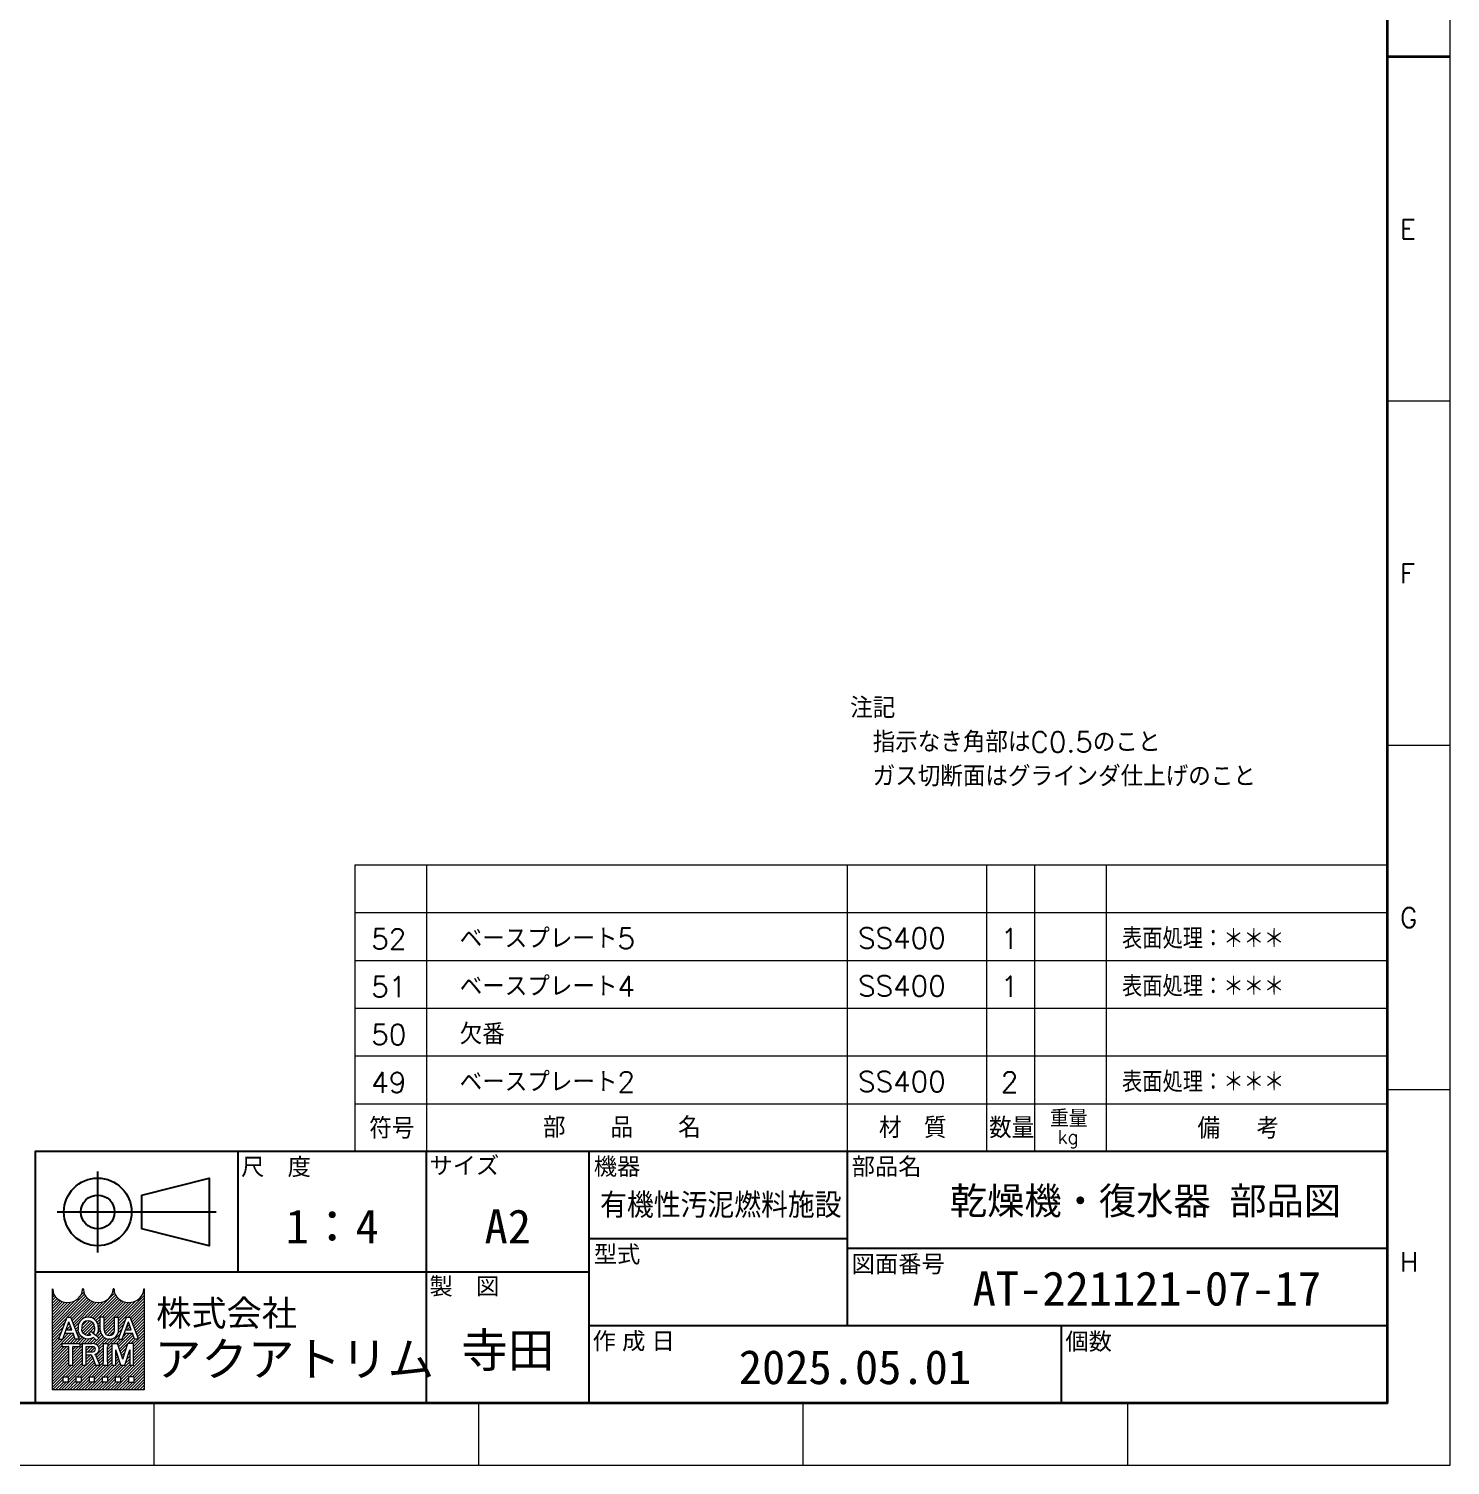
# Model space of a CAD drawing. Header units: millimetres. Extents: x 0 to 2352, y -34 to 1655.
# Drawn here: x 1519 to 2352, y 0 to 841 of the extents above; entities that cross this region are included whole.
import ezdxf
from ezdxf.enums import TextEntityAlignment as Align

# ---------------------------------------------------------------- set-up
doc = ezdxf.new("R2010")
doc.units = ezdxf.units.MM
doc.header["$LTSCALE"] = 1.6
doc.layers.add('07_TEXT', color=3, linetype='Continuous', lineweight=13)
doc.layers.add('90_FRAME', color=5, linetype='Continuous', lineweight=35)
doc.layers.add('91_BLANK', color=5, linetype='Continuous', lineweight=0, plot=False)
doc.styles.add('KSS_TXT', font='txt.shx', dxfattribs={"bigfont": 'extfont2.shx'})
doc.styles.add('MS_G', font='MS Gothic.ttf')
doc.styles.get("Standard").update_dxf_attribs({"font": 'txt.shx', "bigfont": 'extfont2.shx'})
doc.styles.add('表題用', font='MS PGothic.ttf')

msp = doc.modelspace()

# ---------------------------------------------------------------- hatches: boundary and pattern name
at = {"layer": '90_FRAME', "lineweight": 5}
h = msp.add_hatch(dxfattribs=at)
h.set_pattern_fill('_USER', color=4, scale=1.199999999999999, angle=45, pattern_type=0)
h.set_pattern_definition([(45, (-945.6771580300181, -14.96861364743239), (-0.8485281374238569, 0.8485281374238569), [])])
edge = h.paths.add_edge_path()
edge.add_arc((1587.106851105426, 103.0756889406746), 0.2561589359989651, 90, 180)
edge.add_ellipse((1578.141288345461, 103.0756889406746), major_axis=(-8.709403823964816, 0), ratio=0.8823529411764706, start_angle=360, end_angle=540, ccw=False)
edge.add_arc((1569.175725585497, 103.0756889406746), 0.2561589359989651, 3.187317984128254, 180.000000000026)
edge.add_ellipse((1560.210162825533, 103.0756889406746), major_axis=(-8.709403823964816, 0), ratio=0.8823529411764706, start_angle=360, end_angle=540, ccw=False)
edge.add_arc((1551.244600065569, 103.0756889406746), 0.2561589359989651, 3.187317984128254, 180)
edge.add_ellipse((1542.279037305605, 103.0756889406746), major_axis=(-8.709403823964816, 0), ratio=0.8823529411764706, start_angle=360, end_angle=540, ccw=False)
edge.add_arc((1533.313474545641, 103.0756889406746), 0.2561589359989652, 3.187317984128254, 90)
edge.add_line((1533.313474545641, 103.3318478766758), (1533.313474545641, 44.15913366091428))
edge.add_line((1533.313474545641, 44.15913366091245), (1587.106851105423, 44.15913366091245))
edge.add_line((1587.106851105426, 44.15913366091245), (1587.106851105426, 103.3318478766721))
h.paths.add_polyline_path([(1541.987718313027, 86.72910592718272), (1544.1115856863, 86.72910592718272), (1548.941307527639, 73.98263727187242), (1548.941307527639, 73.92115912723403), (1546.641970452547, 73.92115912723403), (1545.439607969325, 77.29778354664433), (1540.710927817199, 77.29778354664433), (1541.404155285403, 79.24459146023565), (1544.746380501125, 79.24459146023565), (1543.049651999663, 84.00955624507132), (1539.457333546783, 73.92115912723403), (1537.157996471688, 73.92115912723403), (1537.157996471688, 73.98263727187242)], flags=16)
edge = h.paths.add_edge_path(flags=16)
edge.add_ellipse((1554.286678030083, 81.09360933520458), major_axis=(-5.891655527976199, 0), ratio=0.9565217391304345, start_angle=180, end_angle=360, ccw=False)
edge.add_line((1560.178333558059, 81.09360933520458), (1560.178333558059, 79.55665571921037))
edge.add_ellipse((1554.286678030083, 79.55665571921037), major_axis=(-5.891655527976199, 0), ratio=0.9565217391304345, start_angle=143.332649630321, end_angle=180, ccw=False)
edge.add_line((1558.936021579444, 76.09526146155785), (1557.285296600079, 77.4554772650825))
edge.add_ellipse((1554.286678030083, 79.70737472682578), major_axis=(3.756791187583959, 0), ratio=0.9950358206786509, start_angle=-36.90575420383822, end_angle=0)
edge.add_line((1558.043464501574, 79.70722960958102), (1558.043464501574, 80.94289032758917))
edge.add_ellipse((1554.286678030083, 80.94289032758917), major_axis=(3.75678647149081, 0), ratio=0.9947182625257321, start_angle=360, end_angle=540)
edge.add_line((1550.529891558592, 80.94289032758917), (1550.529891558592, 79.70724298545775))
edge.add_ellipse((1554.286678030083, 79.70737472682578), major_axis=(3.756791187583959, 0), ratio=0.9950358206786509, start_angle=-180, end_angle=-65.65102224368972)
edge.add_line((1555.829187784792, 76.29886595284898), (1554.783233280466, 77.31683014038919))
edge.add_line((1554.783233280465, 77.31683014038737), (1555.917878471078, 78.52166531088534))
edge.add_line((1555.917878471078, 78.52166531088716), (1560.662102406963, 74.61237184667317))
edge.add_line((1560.662102406961, 74.61237184667135), (1559.17957633999, 73.03813563481873))
edge.add_line((1559.179576339993, 73.03813563482055), (1557.398624999427, 74.77142773973338))
edge.add_ellipse((1554.286678030083, 79.55665571921037), major_axis=(-5.891655527976199, 0), ratio=0.9565217391304345, start_angle=0, end_angle=123.03690204376659, ccw=False)
edge.add_line((1548.395022502107, 79.55665571921037), (1548.395022502107, 81.09360933520458))
h.paths.add_polyline_path([(1549.322272314501, 71.3595697672443), (1549.322272314501, 69.56645721525075), (1545.479888274516, 69.56645721525075, 0.4142135623730951), (1545.223729338515, 69.31029827925141), (1545.223729338515, 58.5516229672956), (1542.918298914527, 58.5516229672956), (1542.918298914527, 69.31029827925141, 0.4142135623730951), (1542.662139978529, 69.56645721525075), (1538.819755938544, 69.56645721525075), (1538.819755938544, 71.3595697672443)], flags=16)
edge = h.paths.add_edge_path(flags=16)
edge.add_line((1550.782336630131, 71.3595697672443), (1556.673992158106, 71.3595697672443))
edge.add_ellipse((1556.673992158103, 67.99033192354347), major_axis=(-4.13494587587903, 8e-16), ratio=0.8148203011203055, start_angle=115.67070175402901, end_angle=270, ccw=False)
edge.add_arc((1557.308096793895, 63.42427632530399), 1.674818033710892, 22.272952259934925, 58.5531130129101, ccw=False)
edge.add_line((1558.85795455382, 64.05906477040827), (1561.06509696998, 58.65408654169534))
edge.add_line((1561.065096969982, 58.65408654169534), (1561.065096969982, 58.5516229672956))
edge.add_line((1561.065096969982, 58.5516229672956), (1558.580355290793, 58.5516229672956))
edge.add_line((1558.580355290793, 58.5516229672956), (1556.630490053463, 63.97910444256723))
edge.add_arc((1555.679984732655, 63.59645833584892), 1.02463574399587, 21.92829786654814, 90)
edge.add_line((1555.679984732655, 64.62109407984263), (1553.164614734918, 64.62109407984263))
edge.add_line((1553.164614734917, 64.62109407984263), (1553.164614734917, 66.41420663183618))
edge.add_line((1553.164614734917, 66.41420663183618), (1556.9813828813, 66.41420663183618))
edge.add_arc((1556.926424426743, 67.99033192354347), 1.577083183248922, 271.9970571044072, 448.0029428955928)
edge.add_line((1556.981382881306, 69.56645721525075), (1553.087767054121, 69.56645721525075))
edge.add_line((1553.08776705412, 69.56645721525075), (1553.08776705412, 58.5516229672956))
edge.add_line((1553.08776705412, 58.5516229672956), (1550.782336630129, 58.5516229672956))
edge.add_line((1550.782336630131, 58.5516229672956), (1550.782336630131, 71.3595697672443))
h.paths.add_polyline_path([(1561.362454897633, 86.72910592718272), (1563.667885321625, 86.72910592718272), (1563.667885321625, 79.55665571921037, 0.175030561155744), (1564.684904958587, 76.62111705864646, 0.2571496110314638), (1568.79868014864, 76.62111705864646, 0.1750305611562702), (1569.815699785599, 79.55665571921946), (1569.815699785599, 86.72910592718272), (1572.121130209591, 86.72910592718272), (1572.121130209591, 79.09325813684137, -0.3793912406243967), (1567.12603095761, 73.92115912723403), (1566.35755414961, 73.92115912723403, -0.3793912406243716), (1561.362454897633, 79.09325813684137)], flags=16)
h.paths.add_polyline_path([(1563.007672923854, 71.3595697672443), (1565.825421219845, 71.3595697672443), (1565.825421219845, 69.56645721525075, 0.4142135623730951), (1565.569262283847, 69.31029827925141), (1565.569262283847, 60.60089445528666, 0.4142135623730951), (1565.825421219845, 60.34473551928915), (1565.825421219845, 58.5516229672956), (1563.007672923854, 58.5516229672956), (1563.007672923854, 60.34473551928915, 0.4142135623730951), (1563.263831859855, 60.60089445528666), (1563.263831859855, 69.31029827925141, 0.4142135623730951), (1563.007672923854, 69.56645721525075)], flags=16)
h.paths.add_polyline_path([(1568.133347768791, 71.3595697672443), (1571.478678283533, 71.3595697672443), (1574.537321168766, 62.05736025438255), (1577.595964053999, 71.3595697672443), (1580.943417472808, 71.3595697672443), (1580.943417472808, 58.5516229672956), (1578.63798704882, 58.5516229672956), (1578.63798704882, 67.51718572725969), (1575.690036380762, 58.5516229672956), (1573.384605956773, 58.5516229672956), (1570.436655288711, 67.51718572725969), (1570.438778192784, 58.5516229672956), (1568.133347768791, 58.5516229672956)], flags=16)
h.paths.add_polyline_path([(1576.821057836765, 86.72910592718272), (1578.944925210039, 86.72910592718272), (1583.774647051378, 73.98263727187242), (1583.774647051378, 73.92115912723403), (1581.475309976282, 73.92115912723403), (1580.272947493064, 77.29778354664433), (1575.544267340938, 77.29778354664433), (1576.237494809138, 79.24459146023565), (1579.579720024864, 79.24459146023565), (1577.882991523402, 84.00955624507132), (1574.290673070518, 73.92115912723403), (1571.991335995423, 73.92115912723403), (1571.991335995423, 73.98263727187242)], flags=16)
h.paths.add_polyline_path([(1539.461289009618, 51.84390174088168), (1542.535196241603, 51.84390174088168), (1542.535196241603, 48.76999450889508), (1539.461289009618, 48.76999450889508)], flags=16)
h.paths.add_polyline_path([(1547.146057089587, 51.84390174088168), (1550.219964321572, 51.84390174088168), (1550.219964321572, 48.76999450889508), (1547.146057089587, 48.76999450889508)], flags=16)
h.paths.add_polyline_path([(1554.830825169556, 51.84390174088168), (1557.904732401541, 51.84390174088168), (1557.904732401541, 48.76999450889508), (1554.830825169556, 48.76999450889508)], flags=16)
h.paths.add_polyline_path([(1562.515593249526, 51.84390174088168), (1565.58950048151, 51.84390174088168), (1565.58950048151, 48.76999450889508), (1562.515593249526, 48.76999450889508)], flags=16)
h.paths.add_polyline_path([(1570.200361329495, 51.84390174088168), (1573.27426856148, 51.84390174088168), (1573.27426856148, 48.76999450889508), (1570.200361329495, 48.76999450889508)], flags=16)
h.paths.add_polyline_path([(1577.885129409464, 51.84390174088168), (1580.959036641449, 51.84390174088168), (1580.959036641449, 48.76999450889508), (1577.885129409464, 48.76999450889508)], flags=16)

# ---------------------------------------------------------------- linework, layer by layer
at = {"layer": '90_FRAME'}
msp.add_line((2352.09044159269, 824.8238254705849), (2315.278564449982, 824.8238254705849), dxfattribs=at)
at = {"layer": '90_FRAME', "color": 4, "lineweight": 13}
for p, q in [((2352.09044159269, 623.1917238664003), (2315.278564449982, 623.1917238664003)), ((2352.09044159269, 421.5596222622155), (2315.278564449982, 421.5596222622155)), ((1710.392832310299, 351.7330059780391), (2315.278541343749, 351.7330059780391)), ((1710.392855416532, 351.7330059780391), (1710.392855416532, 183.73301048167)), ((1752.392850166539, 351.7330059780391), (1752.39285016654, 183.7330104816699)), ((1998.754738177653, 351.7330059780391), (1998.754738177653, 183.7330104816699)), ((2080.531193135573, 351.7330059780391), (2080.531193135595, 183.7330104816699)), ((2108.531189635573, 351.7330059780391), (2108.531189635598, 183.7330104816699)), ((2150.531184385591, 351.7330059780391), (2150.531184385591, 183.7330104816699)), ((1710.392832310299, 323.7330074731734), (2315.278541343749, 323.7330074731734)), ((1710.392832310299, 295.7330074731734), (2315.278541343749, 295.7330074731734)), ((1710.392832310299, 267.733005978039), (2315.278541343749, 267.733005978039)), ((1710.392832310299, 239.7330074731733), (2315.278541343749, 239.7330074731733)), ((2352.09044159269, 219.9275206580308), (2315.278564449982, 219.9275206580308)), ((1710.392832310299, 211.7330074731733), (2315.278541343749, 211.7330074731733)), ((1592.982204280308, -1.126752522e-07), (1592.982204280308, 36.64729619654992)), ((1783.07307447954, -1.126752522e-07), (1783.07307447954, 36.64729619654992)), ((1973.163944678774, -1.126752522e-07), (1973.163944678774, 36.64729619654992)), ((2163.254814878007, -1.126752522e-07), (2163.254814878007, 36.64729619654992))]:
    msp.add_line(p, q, dxfattribs=at)
at = {"layer": '90_FRAME', "color": 0, "lineweight": 25}
for p, q in [((1642.078564452699, 113.0187247676675), (1642.078564452699, 183.7330104816699)), ((1752.39285016654, 36.64729619654992), (1752.39285016654, 183.7330104816699)), ((1847.707135880381, 36.64729619654992), (1847.707135880381, 183.7330104816699)), ((1998.754738177653, 183.7330104816699), (1998.754738177653, 81.90443905350894)), ((1559.908564453032, 124.6158676247667), (1559.908564453032, 172.1358676245743)), ((1536.148564453128, 148.3758676246669), (1629.20856445275, 148.3758676246669)), ((1847.707135880381, 132.8187247675904), (1998.754738177653, 132.8187247675904)), ((1998.754738177653, 127.161581910468), (2315.278564449982, 127.161581910468)), ((1847.707135880381, 113.0187247676675), (1523.27856445318, 113.0187247676675)), ((1847.707135880381, 81.90443905350894), (2315.278564449982, 81.90443905350894)), ((2124.249993022139, 81.90443905350894), (2124.249993022139, 36.64729619654992))]:
    msp.add_line(p, q, dxfattribs=at)
at = {"layer": '90_FRAME', "color": 4, "lineweight": 5}
for p, q in [((1533.313474545641, 44.15913366091245), (1533.313474545641, 103.3318478766758)), ((1587.106851105426, 103.3318478766758), (1587.106851105426, 44.15913366091245)), ((1537.157996471688, 73.98263727187242), (1541.987718313027, 86.72910592718272)), ((1541.987718313027, 86.72910592718272), (1544.1115856863, 86.72910592718272)), ((1548.941307527639, 73.98263727187242), (1544.1115856863, 86.72910592718272)), ((1561.362454897633, 79.09325813684137), (1561.362454897633, 86.72910592718272)), ((1563.667885321625, 86.72910592718272), (1561.362454897633, 86.72910592718272)), ((1563.667885321625, 79.55665571921037), (1563.667885321625, 86.72910592718272)), ((1569.815699785599, 79.55665571921037), (1569.815699785599, 86.72910592718272)), ((1569.815699785599, 86.72910592718272), (1572.121130209591, 86.72910592718272)), ((1571.991335995423, 73.98263727187242), (1576.821057836765, 86.72910592718272)), ((1572.121130209591, 79.09325813684137), (1572.121130209591, 86.72910592718272)), ((1576.821057836765, 86.72910592718272), (1578.944925210039, 86.72910592718272)), ((1583.774647051378, 73.98263727187242), (1578.944925210039, 86.72910592718272)), ((1539.457333546783, 73.92115912723403), (1543.049651999663, 84.00955624507132)), ((1540.710927817199, 77.29778354664433), (1541.404155285403, 79.24459146023565)), ((1540.710927817199, 77.29778354664433), (1545.439607969325, 77.29778354664433)), ((1541.404155285403, 79.24459146023565), (1544.746380501125, 79.24459146023565)), ((1544.746380501125, 79.24459146023565), (1543.049651999663, 84.00955624507132)), ((1546.641970452547, 73.92115912723403), (1545.439607969325, 77.29778354664433)), ((1548.395022502107, 81.09360933520458), (1548.395022502107, 79.55665571921037)), ((1550.529891558592, 80.94289032758917), (1550.529891558592, 79.71332743479417)), ((1554.783233280465, 77.31683014038737), (1555.917878471078, 78.52166531088716)), ((1554.783233280465, 77.31683014038737), (1555.829187784792, 76.29886595284898)), ((1555.917878471078, 78.52166531088716), (1560.662102406961, 74.61237184667135)), ((1557.285296600079, 77.4554772650825), (1558.936021579444, 76.09526146155785)), ((1558.043464501574, 80.94289032758917), (1558.043464501574, 79.71332743479417)), ((1560.178333558059, 81.09360933520458), (1560.178333558059, 79.55665571921037)), ((1574.290673070518, 73.92115912723403), (1577.882991523402, 84.00955624507132)), ((1575.544267340938, 77.29778354664433), (1576.237494809138, 79.24459146023565)), ((1575.544267340938, 77.29778354664433), (1580.272947493064, 77.29778354664433)), ((1576.237494809138, 79.24459146023565), (1579.579720024864, 79.24459146023565)), ((1579.579720024864, 79.24459146023565), (1577.882991523402, 84.00955624507132)), ((1581.475309976282, 73.92115912723403), (1580.272947493064, 77.29778354664433)), ((1537.157996471688, 73.92115912723403), (1537.157996471688, 73.98263727187242)), ((1537.157996471688, 73.98263727187242), (1537.157996471688, 73.98263727187242)), ((1537.157996471688, 73.92115912723403), (1537.157996471688, 73.98263727187242)), ((1537.157996471688, 73.92115912723403), (1539.457333546783, 73.92115912723403)), ((1538.819755938544, 71.3595697672443), (1549.322272314501, 71.3595697672443)), ((1538.819755938544, 71.3595697672443), (1538.819755938544, 69.56645721525075)), ((1538.819755938544, 69.56645721525075), (1542.662139978529, 69.56645721525075)), ((1542.918298914527, 58.5516229672956), (1542.918298914527, 69.31029827925141)), ((1545.223729338515, 58.5516229672956), (1545.223729338515, 69.31029827925141)), ((1545.479888274516, 69.56645721525075), (1549.322272314501, 69.56645721525075)), ((1548.941307527639, 73.92115912723403), (1546.641970452547, 73.92115912723403)), ((1548.941307527639, 73.92115912723403), (1548.941307527639, 73.98263727187242)), ((1549.322272314501, 71.3595697672443), (1549.322272314501, 69.56645721525075)), ((1550.782336630131, 71.3595697672443), (1550.782336630131, 58.5516229672956)), ((1550.782336630131, 71.3595697672443), (1556.673992158103, 71.3595697672443)), ((1553.08776705412, 58.5516229672956), (1553.08776705412, 69.56645721525075)), ((1553.08776705412, 69.56645721525075), (1556.981382881306, 69.56645721525075)), ((1557.398624999427, 74.77142773973338), (1559.179576339993, 73.03813563482055)), ((1559.179576339993, 73.03813563482055), (1560.662102406961, 74.61237184667135)), ((1563.007672923854, 71.3595697672443), (1565.825421219845, 71.3595697672443)), ((1563.007672923854, 71.3595697672443), (1563.007672923854, 69.56645721525075)), ((1563.263831859855, 60.60089445528666), (1563.263831859855, 69.31029827925141)), ((1565.569262283847, 60.60089445528666), (1565.569262283847, 69.31029827925141)), ((1565.825421219845, 71.3595697672443), (1565.825421219845, 69.56645721525075)), ((1567.12603095761, 73.92115912723403), (1566.357554149614, 73.92115912723403)), ((1568.133347768791, 71.3595697672443), (1568.133347768791, 58.5516229672956)), ((1568.133347768791, 71.3595697672443), (1571.478678283533, 71.3595697672443)), ((1570.438778192784, 58.5516229672956), (1570.436655288711, 67.51718572725969)), ((1573.384605956773, 58.5516229672956), (1570.436655288711, 67.51718572725969)), ((1574.537321168766, 62.05736025438255), (1571.478678283533, 71.3595697672443)), ((1571.991335995423, 73.92115912723403), (1571.991335995423, 73.98263727187242)), ((1571.991335995423, 73.98263727187242), (1571.991335995423, 73.98263727187242)), ((1571.991335995423, 73.92115912723403), (1571.991335995423, 73.98263727187242)), ((1571.991335995423, 73.92115912723403), (1574.290673070518, 73.92115912723403)), ((1574.537321168766, 62.05736025438255), (1577.595964053999, 71.3595697672443)), ((1575.690036380762, 58.5516229672956), (1578.63798704882, 67.51718572725969)), ((1580.943417472808, 71.3595697672443), (1577.595964053999, 71.3595697672443)), ((1578.63798704882, 67.51718572725969), (1578.63798704882, 58.5516229672956)), ((1580.943417472808, 58.5516229672956), (1580.943417472808, 71.3595697672443)), ((1583.774647051378, 73.92115912723403), (1581.475309976282, 73.92115912723403)), ((1583.774647051378, 73.92115912723403), (1583.774647051378, 73.98263727187242)), ((1553.164614734917, 64.62109407984263), (1553.164614734917, 66.41420663183618)), ((1553.164614734917, 66.41420663183618), (1556.981382881306, 66.41420663183618)), ((1553.164614734917, 64.62109407984263), (1555.679984732655, 64.62109407984263)), ((1556.630490053463, 63.97910444256723), (1558.580355290793, 58.5516229672956)), ((1558.85795455382, 64.05906477041009), (1561.065096969982, 58.65408654169534)), ((1563.007672923854, 58.5516229672956), (1563.007672923854, 60.34473551928915)), ((1565.825421219845, 58.5516229672956), (1565.825421219845, 60.34473551928915)), ((1539.461289009618, 51.84390174088168), (1542.535196241603, 51.84390174088168)), ((1539.461289009618, 51.84390174088168), (1539.461289009618, 48.76999450889508)), ((1542.535196241603, 51.84390174088168), (1542.535196241603, 48.76999450889508)), ((1542.918298914527, 58.5516229672956), (1545.223729338515, 58.5516229672956)), ((1547.146057089587, 51.84390174088168), (1550.219964321572, 51.84390174088168)), ((1547.146057089587, 51.84390174088168), (1547.146057089587, 48.76999450889508)), ((1550.219964321572, 51.84390174088168), (1550.219964321572, 48.76999450889508)), ((1550.782336630131, 58.5516229672956), (1553.08776705412, 58.5516229672956)), ((1554.830825169556, 51.84390174088168), (1557.904732401541, 51.84390174088168)), ((1554.830825169556, 51.84390174088168), (1554.830825169556, 48.76999450889508)), ((1557.904732401541, 51.84390174088168), (1557.904732401541, 48.76999450889508)), ((1558.580355290793, 58.5516229672956), (1561.065096969982, 58.5516229672956)), ((1561.065096969982, 58.65408654169534), (1561.065096969982, 58.5516229672956)), ((1562.515593249526, 51.84390174088168), (1565.58950048151, 51.84390174088168)), ((1562.515593249526, 51.84390174088168), (1562.515593249526, 48.76999450889508)), ((1563.007672923854, 58.5516229672956), (1565.825421219845, 58.5516229672956)), ((1565.58950048151, 51.84390174088168), (1565.58950048151, 48.76999450889508)), ((1568.133347768791, 58.5516229672956), (1570.438778192784, 58.5516229672956)), ((1570.200361329495, 51.84390174088168), (1573.27426856148, 51.84390174088168)), ((1570.200361329495, 51.84390174088168), (1570.200361329495, 48.76999450889508)), ((1573.27426856148, 51.84390174088168), (1573.27426856148, 48.76999450889508)), ((1573.384605956773, 58.5516229672956), (1575.690036380762, 58.5516229672956)), ((1580.959036641449, 51.84390174088168), (1577.885129409464, 51.84390174088168)), ((1577.885129409464, 51.84390174088168), (1577.885129409464, 48.76999450889508)), ((1578.63798704882, 58.5516229672956), (1580.943417472808, 58.5516229672956)), ((1580.959036641449, 51.84390174088168), (1580.959036641449, 48.76999450889508)), ((1587.106851105426, 44.15913366091245), (1533.313474545641, 44.15913366091245)), ((1542.535196241603, 48.76999450889508), (1539.461289009618, 48.76999450889508)), ((1550.219964321572, 48.76999450889508), (1547.146057089587, 48.76999450889508)), ((1557.904732401541, 48.76999450889508), (1554.830825169556, 48.76999450889508)), ((1565.58950048151, 48.76999450889508), (1562.515593249526, 48.76999450889508)), ((1573.27426856148, 48.76999450889508), (1570.200361329495, 48.76999450889508)), ((1577.885129409464, 48.76999450889508), (1580.959036641449, 48.76999450889508))]:
    msp.add_line(p, q, dxfattribs=at)
at = {"layer": '90_FRAME'}
msp.add_lwpolyline([(110.3223633137168, 36.64729619654992), (2315.278564449982, 36.6472961965499), (2315.278564449982, 1613.00035474462), (110.3223633137168, 1613.00035474462)], close=True, dxfattribs=at)
at = {"layer": '90_FRAME', "color": 0, "lineweight": 25}
msp.add_lwpolyline([(1523.27856445318, 36.64729619654992), (2315.278564449982, 36.64729619654992), (2315.278564449982, 183.7330104816699), (1523.27856445318, 183.7330104816699)], close=True, dxfattribs=at)
msp.add_lwpolyline([(1585.648564452931, 158.2758676246283), (1625.24856445277, 168.1758676245897), (1625.24856445277, 128.5758676247513), (1585.648564452931, 138.4758676247091), (1585.648564452931, 158.2758676246283)], dxfattribs=at)
for radius in [19.79999999992, 9.89999999996]:
    msp.add_circle((1559.908564453032, 148.3758676246669), radius, dxfattribs=at)
at = {"layer": '90_FRAME', "color": 4, "lineweight": 5}
for centre, radius, start, end in [((1533.313474545641, 103.0756889406746), 0.2561589359989651, 0, 90), ((1551.244600065569, 103.0756889406746), 0.2561589359989651, 0, 180), ((1551.244600065569, 103.0756889406746), 0.2561589359989651, 0, 90), ((1569.175725585497, 103.0756889406746), 0.2561589359989651, 0, 180), ((1587.106851105426, 103.0756889406746), 0.2561589359989651, 90, 180), ((1566.777598836736, 79.32495692802858), 5.420098542558598, 182.4500309922613, 265.5552572885243), ((1568.240837326434, 79.49701552458629), 4.573340900382642, 179.2527938813868, 218.9645718468802), ((1566.741792553614, 80.35605174844915), 4.263862534800127, 241.1577278083189, 298.8422721916811), ((1566.705986270488, 79.32495692802858), 5.420098542558598, 274.4447427114757, 357.5499690077387), ((1565.242747780791, 79.49701552458629), 4.573340900382127, 321.0354281531198, 0.7472061186132516), ((1542.662139978529, 69.31029827925141), 0.2561589359989651, 0, 90), ((1545.479888274516, 69.31029827925141), 0.2561589359989651, 90, 180), ((1556.926424426743, 67.99033192354347), 1.577083183248922, 271.997057104354, 88.00294289554164), ((1563.007672923854, 69.31029827925141), 0.2561589359989651, 0, 90), ((1565.825421219845, 69.31029827925141), 0.2561589359989651, 90, 180), ((1555.679984732655, 63.59645833584892), 1.02463574399586, 21.92829786655027, 90), ((1557.308096793895, 63.42427632530399), 1.67481803371092, 22.27295225998095, 58.55311301286324), ((1563.007672923854, 60.60089445528666), 0.2561589359989651, 270, 0), ((1565.825421219845, 60.60089445528666), 0.2561589359989651, 180, 270)]:
    msp.add_arc(centre, radius, start, end, dxfattribs=at)
for centre, major_axis, ratio, start_param, end_param in [((1542.279037305605, 103.0756889406746), (-8.709403823964816, 0), 0.8823529411764706, 6.283185307179586, 9.42477796076938), ((1560.210162825533, 103.0756889406746), (-8.709403823964816, 0), 0.8823529411764706, 6.283185307179586, 9.42477796076938), ((1578.141288345461, 103.0756889406746), (-8.709403823964816, 0), 0.8823529411764706, 6.283185307179586, 9.42477796076938), ((1554.286678030083, 81.09360933520458), (-5.891655527976199, 0), 0.9565217391304345, 3.141592653589793, 6.283185307179586), ((1554.286678030083, 80.94289032758917), (3.75678647149081, 0), 0.9947182625257321, 6.283185307179586, 9.42477796076938), ((1556.673992158103, 67.99033192354347), (-4.13494587587903, 8e-16), 0.8148203011203053, 1.944069452961234, 4.712388980384689)]:
    msp.add_ellipse(centre, major_axis=major_axis, ratio=ratio, start_param=start_param, end_param=end_param, dxfattribs=at)
at = {"layer": '90_FRAME', "color": 4, "lineweight": 5, "extrusion": (0, 0, -1)}
for centre, major_axis, ratio, start_param, end_param in [((1554.286678030083, 79.55665571921037), (-5.891655527976199, 0), 0.9565217391304345, 4.155914751220672, 6.283185307179586), ((1554.286678030083, 79.70737472682578), (3.756791187583959, 0), 0.9950358206786509, 7.430878021738926, 9.42477796076938), ((1554.286678030083, 79.70737472682578), (3.756791187583959, 0), 0.9950358206786509, 6.283185307179586, 6.929703490574295), ((1554.286678030083, 79.55665571921037), (-5.891655527976199, 0), 0.9565217391304345, 3.141592653589793, 3.802980717498314)]:
    msp.add_ellipse(centre, major_axis=major_axis, ratio=ratio, start_param=start_param, end_param=end_param, dxfattribs=at)
at = {"layer": '91_BLANK'}
msp.add_lwpolyline([(-8.093381894e-07, -1.126752522e-07), (2352.090441588782, -1.126752522e-07), (2352.090441588782, 1655.492231894922), (-8.093381894e-07, 1655.492231894922)], close=True, dxfattribs=at)

# ---------------------------------------------------------------- texts
at = {"layer": '07_TEXT', "ltscale": 2, "insert": (2000.612022339508, 449.5877107109272), "char_height": 12, "attachment_point": 1}
msp.add_mtext_dynamic_manual_height_columns('注記\\P\u3000指示なき角部はC0.5のこと\\P\u3000ガス切断面はグラインダ仕上げのこと', width=285.7901684789556, gutter_width=15, heights=[0], dxfattribs=at)
at = {"layer": '90_FRAME', "color": 0, "lineweight": 13, "style": 'KSS_TXT'}
for s, p in [('E', (2322.596570834807, 724.0077746684926)), ('F', (2322.596570834807, 522.3756730643079)), ('G', (2322.596570834807, 320.7435714601232)), ('H', (2322.596570834807, 119.1114698559385))]:
    msp.add_text(s, height=11.36, dxfattribs=at).set_placement(p, align=Align.MIDDLE_LEFT)
at = {"layer": '90_FRAME', "color": 3, "lineweight": 13}
for s, p in [('52', (1730.362552394459, 308.2225095702607)), ('1', (2093.988061482904, 308.4237081041665)), ('51', (1730.362552394459, 280.222511065395)), ('1', (2093.988061482904, 280.4237066090321)), ('50', (1730.362552394459, 252.2225095702607)), ('49', (1730.362552394459, 224.2225110653951)), ('2', (2093.988061482904, 224.4237081041664))]:
    msp.add_text(s, height=12, dxfattribs=at).set_placement(p, align=Align.MIDDLE_CENTER)
for s, height, p in [('ベースプレート5', 12, (1771.900384188519, 302.5312037974352)), ('SS400', 12, (2005.200235209182, 302.6903733152145)), ('ベースプレート4', 12, (1771.900384188519, 274.5312023023008)), ('SS400', 12, (2005.200235209182, 274.6903718200802)), ('欠番', 12, (1771.900384188519, 246.5312053016835)), ('ベースプレート2', 12, (1771.900384188519, 218.5312037974351)), ('SS400', 12, (2005.200235209182, 218.6903733152145)), ('符号', 12, (1718.944833794708, 191.3588966888312)), ('部\u3000\u3000品\u3000\u3000名', 12, (1820.673690193665, 191.7944521899446)), ('材\u3000質', 12, (2017.42848588332, 191.6502814394067)), ('数量', 12, (2082.00176158617, 191.5600937276258)), ('重量', 10, (2117.677951013671, 198.1044730768999)), ('備  考', 12, (2204.052921915963, 191.3588966888312)), ('kg', 8, (2122.097810075388, 188.319774887751))]:
    msp.add_text(s, height=height, dxfattribs=at).set_placement(p)
at = {"layer": '90_FRAME', "color": 3, "lineweight": 13, "width": 0.9}
for p in [(2159.793500448476, 302.5312037974352), (2159.793500448476, 274.5312023023008), (2159.793500448476, 218.5312037974351)]:
    msp.add_text('表面処理：＊＊＊', height=12, dxfattribs=at).set_placement(p)
at = {"layer": '90_FRAME', "color": 0, "style": '表題用'}
for s, p in [('尺\u3000度', (1643.872639136156, 174.8761228073034)), ('サイズ', (1754.186924849993, 175.6219381369317)), ('機器', (1850.42545175914, 175.0413698458267)), ('部品名', (2001.47305405642, 175.0413698458267)), ('型式', (1850.42545175914, 123.6270841317471)), ('図面番号', (2001.473054056416, 117.9699412746247)), ('製\u3000図', (1754.18698579567, 104.9076524229329)), ('作 成 日', (1849.735302910103, 72.8325980664211)), ('個数', (2126.624880009673, 72.55603432716254))]:
    msp.add_text(s, height=10, dxfattribs=at).set_placement(p, align=Align.MIDDLE_LEFT)
at = {"layer": '90_FRAME', "color": 0, "style": 'MS_G', "width": 0.9}
msp.add_text('有機性汚泥燃料施設', height=12.8, dxfattribs=at).set_placement((1924.835988418873, 146.3156462927298), align=Align.CENTER)
at = {"layer": '90_FRAME', "color": 0, "style": 'MS_G'}
msp.add_text('乾燥機・復水器 部品図', height=16, dxfattribs=at).set_placement((2173.570356020569, 146.8897566105871), align=Align.CENTER)
msp.add_text('A2', height=20, dxfattribs=at).set_placement((1800.049993023458, 139.8901533389888), align=Align.MIDDLE)
for s, p in [('AT-221121-07-17', (2072.333951836814, 93.54576660022923)), ('2025.05.01', (1935.378403594538, 47.51074381765789))]:
    msp.add_text(s, height=20, dxfattribs=at).set_placement(p)
at = {"layer": '90_FRAME', "color": 4, "style": 'MS_G'}
msp.add_text('株式会社', height=15.12154285708176, dxfattribs=at).set_placement((1635.345443651633, 89.14390625083144), align=Align.MIDDLE_CENTER)
msp.add_text('アクアトリム', height=20, dxfattribs=at).set_placement((1593.259617288089, 52.21191815118032))
at = {"layer": '90_FRAME', "color": 0, "style": 'MS_G'}
for tag, p in [('1：4', (1697.235707309621, 139.8901533389888)), ('寺田', (1800.049993023458, 67.76158191070844))]:
    msp.add_attdef(tag, text='', height=20, dxfattribs=at).set_placement(p, align=Align.MIDDLE)

doc.saveas('drawing.dxf')
